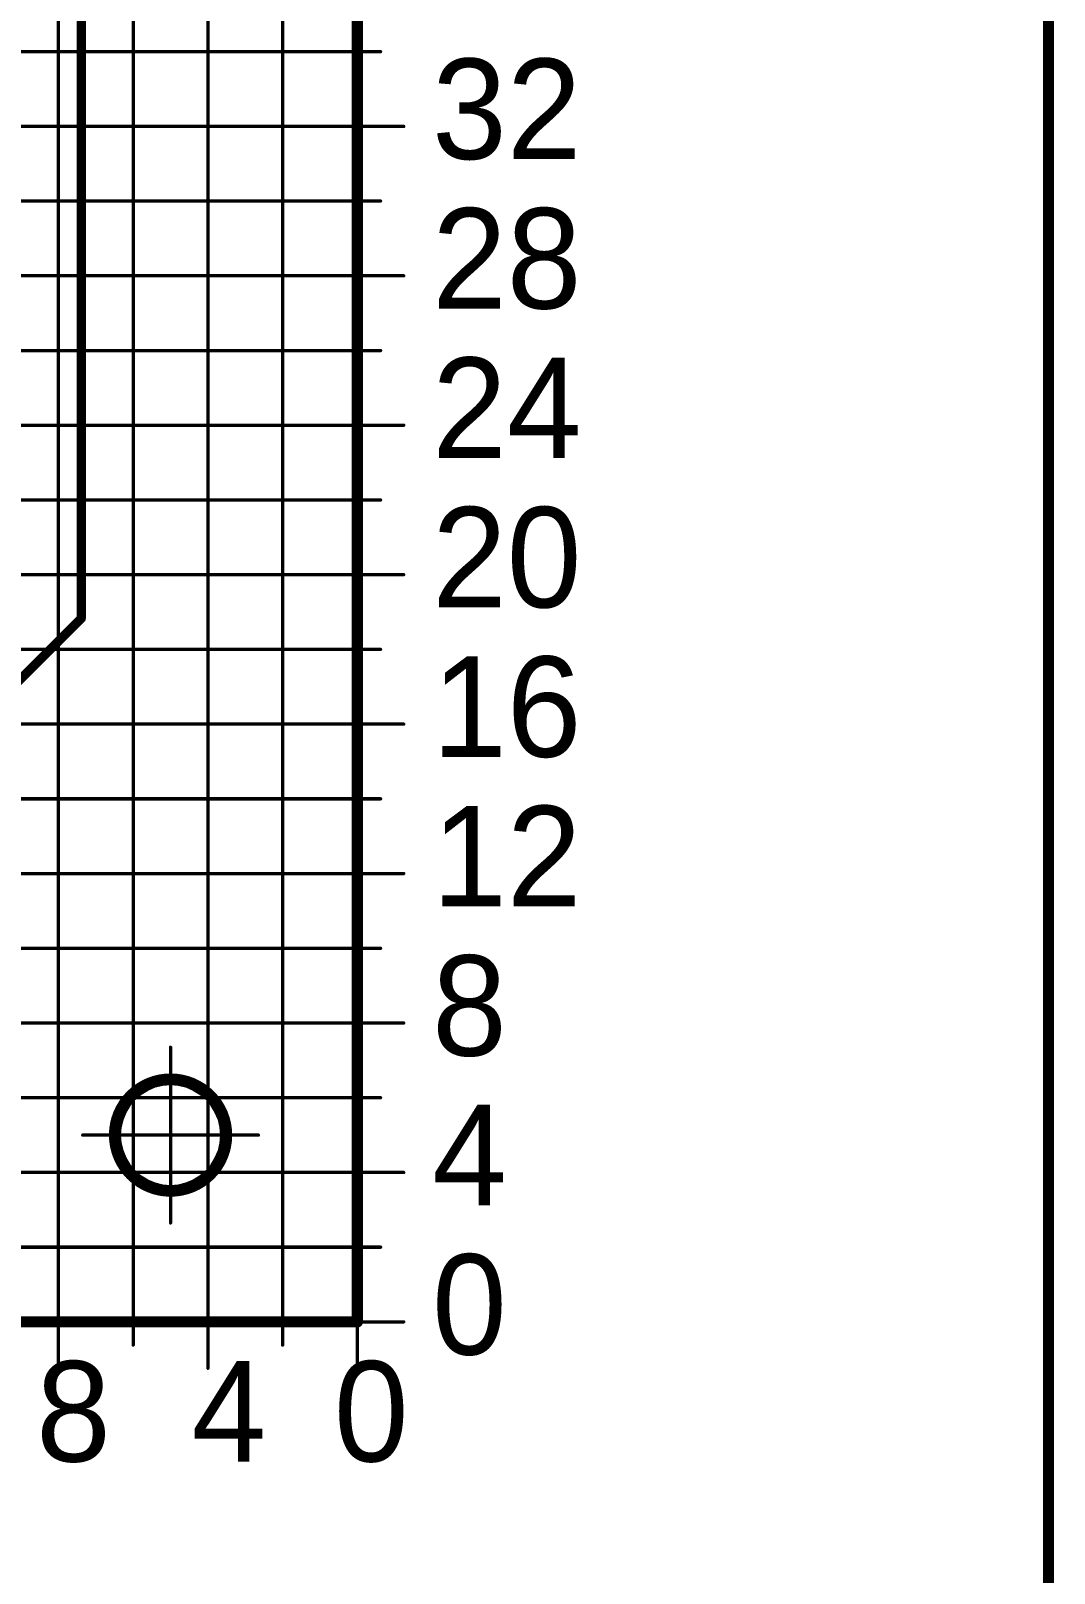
# Model space of a CAD drawing. Header units: millimetres. Extents: x 0 to 841, y 0 to 2540.
# Drawn here: x 781.5 to 836.3, y 2237.5 to 2320.1 of the extents above; entities that cross this region are included whole.
import ezdxf

# ---------------------------------------------------------------- set-up
doc = ezdxf.new("R2010")
doc.units = ezdxf.units.MM
for name, color, linetype in [('Mechanical11', 56, 'Continuous'), ('Mechanical12', 56, 'Continuous'), ('Mechanical13', 56, 'Continuous'), ('Mechanical7', 56, 'Continuous'), ('Mechanical9', 56, 'Continuous')]:
    doc.layers.add(name, color=color, linetype=linetype)

# ---------------------------------------------------------------- blocks, each defined once
blk = doc.blocks.new('BOASVIEW______B______L_____2__2_32_1_B_3')
at = {"layer": 'Mechanical11'}
for p, q in [((-310, -10), (-310, -12.708)), ((-307.292, -10), (-310, -10)), ((-307.424, -10.837), (-307.325, -10.424)), ((-307.325, -10.424), (-307.292, -10)), ((-307.809, -11.592), (-307.587, -11.23)), ((-307.587, -11.23), (-307.424, -10.837)), ((-308.77, -12.413), (-308.408, -12.191)), ((-308.408, -12.191), (-308.085, -11.915)), ((-308.085, -11.915), (-307.809, -11.592)), ((-310, -12.708), (-309.576, -12.675)), ((-309.576, -12.675), (-309.163, -12.576)), ((-309.163, -12.576), (-308.77, -12.413))]:
    blk.add_line(p, q, dxfattribs=at)
at = {"layer": 'Mechanical12'}
for p, q in [((-310.837, -7.424), (-311.23, -7.587)), ((-310.424, -7.325), (-310.837, -7.424)), ((-310, -7.292), (-310.424, -7.325)), ((-310, -7.292), (-310, -10)), ((-309.576, -7.325), (-310, -7.292)), ((-310, -10), (-310, -7.292)), ((-309.163, -7.424), (-309.576, -7.325)), ((-308.77, -7.587), (-309.163, -7.424)), ((-311.915, -8.085), (-312.191, -8.408)), ((-311.592, -7.809), (-311.915, -8.085)), ((-311.23, -7.587), (-311.592, -7.809)), ((-308.408, -7.809), (-308.77, -7.587)), ((-308.085, -8.085), (-308.408, -7.809)), ((-307.809, -8.408), (-308.085, -8.085)), ((-312.413, -8.77), (-312.576, -9.163)), ((-312.191, -8.408), (-312.413, -8.77)), ((-307.587, -8.77), (-307.809, -8.408)), ((-307.424, -9.163), (-307.587, -8.77)), ((-312.675, -9.576), (-312.708, -10)), ((-312.576, -9.163), (-312.675, -9.576)), ((-307.325, -9.576), (-307.424, -9.163)), ((-307.292, -10), (-307.325, -9.576)), ((-312.708, -10), (-310, -10)), ((-310, -10), (-312.708, -10)), ((-312.708, -10), (-312.675, -10.424)), ((-312.675, -10.424), (-312.576, -10.837)), ((-310, -10), (-307.292, -10)), ((-310, -12.708), (-310, -10)), ((-312.576, -10.837), (-312.413, -11.23)), ((-312.413, -11.23), (-312.191, -11.592)), ((-312.191, -11.592), (-311.915, -11.915)), ((-311.915, -11.915), (-311.592, -12.191)), ((-311.592, -12.191), (-311.23, -12.413)), ((-311.23, -12.413), (-310.837, -12.576)), ((-310.837, -12.576), (-310.424, -12.675)), ((-310.424, -12.675), (-310, -12.708))]:
    blk.add_line(p, q, dxfattribs=at)
for points, const_width in [([(-320, 0), (-320, -210)], 0.6), ([(0, 0), (-320, 0)], 0.6), ([(-320, 0), (-320, -210)], 0.6), ([(0, 0), (-320, 0)], 0.6), ([(-298, -30.44), (-305.215, -37.655)], 0.5), ([(-305.215, -37.655), (-305.215, -103.705)], 0.5)]:
    blk.add_lwpolyline(points, dxfattribs=dict(at, const_width=const_width))
for points, const_width in [([(-320.15, 0, 1), (-319.85, 0, 1)], 0.3), ([(-320.15, 0, 1), (-319.85, 0, 1)], 0.3), ([(-320.15, 0, 1), (-319.85, 0, 1)], 0.3), ([(-320.15, 0, 1), (-319.85, 0, 1)], 0.3), ([(-307, -10, 1), (-313, -10, 1)], 0.6), ([(-313.15, -10, 1), (-312.85, -10, 1)], 0.3), ([(-307.15, -10, 1), (-306.85, -10, 1)], 0.3), ([(-305.34, -37.655, 1), (-305.09, -37.655, 1)], 0.25), ([(-305.34, -37.655, 1), (-305.09, -37.655, 1)], 0.25)]:
    blk.add_lwpolyline(points, format="xyb", close=True, dxfattribs=dict(at, const_width=const_width))
at = {"layer": 'Mechanical7', "const_width": 0.18}
for points in [[(-310, -5.3), (-310, -14.7)], [(-305.3, -10), (-314.7, -10)]]:
    blk.add_lwpolyline(points, dxfattribs=at)
at = {"layer": 'Mechanical7', "const_width": 0.09}
for points in [[(-310.045, -5.3, 1), (-309.955, -5.3, 1)], [(-314.745, -10, 1), (-314.655, -10, 1)], [(-305.345, -10, 1), (-305.255, -10, 1)], [(-310.045, -14.7, 1), (-309.955, -14.7, 1)]]:
    blk.add_lwpolyline(points, format="xyb", close=True, dxfattribs=at)
at = {"layer": 'Mechanical9', "const_width": 0.18}
for points in [[(-320, 2.48), (-320, 0)], [(-312, 2.48), (-312, 0)], [(-304, 2.48), (-304, 0)], [(-320, 1.24), (-320, 0)], [(-316, 1.24), (-316, 0)], [(-312, 1.24), (-312, 0)], [(-308, 1.24), (-308, 0)], [(-304, 1.24), (-304, 0)], [(-320, 0), (-322.48, 0)], [(-320, 0), (-321.24, 0)], [(-320, 0), (-320, -210)], [(0, 0), (-320, 0)], [(-316, 0), (-316, -210)], [(-312, 0), (-312, -210)], [(-308, 0), (-308, -210)], [(-304, 0), (-304, -210)], [(-320, -4), (-321.24, -4)], [(0, -4), (-320, -4)], [(-320, -8), (-322.48, -8)], [(-320, -8), (-321.24, -8)], [(0, -8), (-320, -8)], [(-320, -12), (-321.24, -12)], [(0, -12), (-320, -12)], [(-320, -16), (-322.48, -16)], [(-320, -16), (-321.24, -16)], [(0, -16), (-320, -16)], [(-320, -20), (-321.24, -20)], [(0, -20), (-320, -20)], [(-320, -24), (-322.48, -24)], [(-320, -24), (-321.24, -24)], [(0, -24), (-320, -24)], [(-320, -28), (-321.24, -28)], [(0, -28), (-320, -28)], [(-320, -32), (-322.48, -32)], [(-320, -32), (-321.24, -32)], [(0, -32), (-320, -32)], [(-320, -36), (-321.24, -36)], [(0, -36), (-320, -36)], [(-320, -40), (-322.48, -40)], [(-320, -40), (-321.24, -40)], [(0, -40), (-320, -40)], [(-320, -44), (-321.24, -44)], [(0, -44), (-320, -44)], [(-320, -48), (-322.48, -48)], [(-320, -48), (-321.24, -48)], [(0, -48), (-320, -48)], [(-320, -52), (-321.24, -52)], [(0, -52), (-320, -52)], [(-320, -56), (-322.48, -56)], [(-320, -56), (-321.24, -56)], [(0, -56), (-320, -56)], [(-320, -60), (-321.24, -60)], [(0, -60), (-320, -60)], [(-320, -64), (-322.48, -64)], [(-320, -64), (-321.24, -64)], [(0, -64), (-320, -64)], [(-320, -68), (-321.24, -68)], [(0, -68), (-320, -68)]]:
    blk.add_lwpolyline(points, dxfattribs=at)
at = {"layer": 'Mechanical9', "const_width": 0.09}
for points in [[(-320.045, 2.48, 1), (-319.955, 2.48, 1)], [(-312.045, 2.48, 1), (-311.955, 2.48, 1)], [(-304.045, 2.48, 1), (-303.955, 2.48, 1)], [(-320.045, 1.24, 1), (-319.955, 1.24, 1)], [(-316.045, 1.24, 1), (-315.955, 1.24, 1)], [(-312.045, 1.24, 1), (-311.955, 1.24, 1)], [(-308.045, 1.24, 1), (-307.955, 1.24, 1)], [(-304.045, 1.24, 1), (-303.955, 1.24, 1)], [(-322.525, 0, 1), (-322.435, 0, 1)], [(-321.285, 0, 1), (-321.195, 0, 1)], [(-320.045, 0, 1), (-319.955, 0, 1)], [(-320.045, 0, 1), (-319.955, 0, 1)], [(-320.045, 0, 1), (-319.955, 0, 1)], [(-320.045, 0, 1), (-319.955, 0, 1)], [(-320.045, 0, 1), (-319.955, 0, 1)], [(-320.045, 0, 1), (-319.955, 0, 1)], [(-316.045, 0, 1), (-315.955, 0, 1)], [(-316.045, 0, 1), (-315.955, 0, 1)], [(-312.045, 0, 1), (-311.955, 0, 1)], [(-312.045, 0, 1), (-311.955, 0, 1)], [(-312.045, 0, 1), (-311.955, 0, 1)], [(-308.045, 0, 1), (-307.955, 0, 1)], [(-308.045, 0, 1), (-307.955, 0, 1)], [(-304.045, 0, 1), (-303.955, 0, 1)], [(-304.045, 0, 1), (-303.955, 0, 1)], [(-304.045, 0, 1), (-303.955, 0, 1)], [(-321.285, -4, 1), (-321.195, -4, 1)], [(-320.045, -4, 1), (-319.955, -4, 1)], [(-320.045, -4, 1), (-319.955, -4, 1)], [(-322.525, -8, 1), (-322.435, -8, 1)], [(-321.285, -8, 1), (-321.195, -8, 1)], [(-320.045, -8, 1), (-319.955, -8, 1)], [(-320.045, -8, 1), (-319.955, -8, 1)], [(-320.045, -8, 1), (-319.955, -8, 1)], [(-321.285, -12, 1), (-321.195, -12, 1)], [(-320.045, -12, 1), (-319.955, -12, 1)], [(-320.045, -12, 1), (-319.955, -12, 1)], [(-322.525, -16, 1), (-322.435, -16, 1)], [(-321.285, -16, 1), (-321.195, -16, 1)], [(-320.045, -16, 1), (-319.955, -16, 1)], [(-320.045, -16, 1), (-319.955, -16, 1)], [(-320.045, -16, 1), (-319.955, -16, 1)], [(-321.285, -20, 1), (-321.195, -20, 1)], [(-320.045, -20, 1), (-319.955, -20, 1)], [(-320.045, -20, 1), (-319.955, -20, 1)], [(-322.525, -24, 1), (-322.435, -24, 1)], [(-321.285, -24, 1), (-321.195, -24, 1)], [(-320.045, -24, 1), (-319.955, -24, 1)], [(-320.045, -24, 1), (-319.955, -24, 1)], [(-320.045, -24, 1), (-319.955, -24, 1)], [(-321.285, -28, 1), (-321.195, -28, 1)], [(-320.045, -28, 1), (-319.955, -28, 1)], [(-320.045, -28, 1), (-319.955, -28, 1)], [(-322.525, -32, 1), (-322.435, -32, 1)], [(-321.285, -32, 1), (-321.195, -32, 1)], [(-320.045, -32, 1), (-319.955, -32, 1)], [(-320.045, -32, 1), (-319.955, -32, 1)], [(-320.045, -32, 1), (-319.955, -32, 1)], [(-321.285, -36, 1), (-321.195, -36, 1)], [(-320.045, -36, 1), (-319.955, -36, 1)], [(-320.045, -36, 1), (-319.955, -36, 1)], [(-322.525, -40, 1), (-322.435, -40, 1)], [(-321.285, -40, 1), (-321.195, -40, 1)], [(-320.045, -40, 1), (-319.955, -40, 1)], [(-320.045, -40, 1), (-319.955, -40, 1)], [(-320.045, -40, 1), (-319.955, -40, 1)], [(-321.285, -44, 1), (-321.195, -44, 1)], [(-320.045, -44, 1), (-319.955, -44, 1)], [(-320.045, -44, 1), (-319.955, -44, 1)], [(-322.525, -48, 1), (-322.435, -48, 1)], [(-321.285, -48, 1), (-321.195, -48, 1)], [(-320.045, -48, 1), (-319.955, -48, 1)], [(-320.045, -48, 1), (-319.955, -48, 1)], [(-320.045, -48, 1), (-319.955, -48, 1)], [(-321.285, -52, 1), (-321.195, -52, 1)], [(-320.045, -52, 1), (-319.955, -52, 1)], [(-320.045, -52, 1), (-319.955, -52, 1)], [(-322.525, -56, 1), (-322.435, -56, 1)], [(-321.285, -56, 1), (-321.195, -56, 1)], [(-320.045, -56, 1), (-319.955, -56, 1)], [(-320.045, -56, 1), (-319.955, -56, 1)], [(-320.045, -56, 1), (-319.955, -56, 1)], [(-321.285, -60, 1), (-321.195, -60, 1)], [(-320.045, -60, 1), (-319.955, -60, 1)], [(-320.045, -60, 1), (-319.955, -60, 1)], [(-322.525, -64, 1), (-322.435, -64, 1)], [(-321.285, -64, 1), (-321.195, -64, 1)], [(-320.045, -64, 1), (-319.955, -64, 1)], [(-320.045, -64, 1), (-319.955, -64, 1)], [(-320.045, -64, 1), (-319.955, -64, 1)], [(-321.285, -68, 1), (-321.195, -68, 1)], [(-320.045, -68, 1), (-319.955, -68, 1)], [(-320.045, -68, 1), (-319.955, -68, 1)]]:
    blk.add_lwpolyline(points, format="xyb", close=True, dxfattribs=at)
at = {"layer": 'Mechanical7'}
for s, height, p in [('0', 5.376, (-318.744, 7.475)), ('4', 5.376, (-311.117, 7.475)), ('8', 5.376, (-302.803, 7.475)), ('0', 5.376, (-324, 1.752)), ('4', 5.376, (-324, -6.248)), ('8', 5.376, (-324, -14.248)), ('12', 5.3763, (-324, -22.248)), ('16', 5.3763, (-324, -30.248)), ('20', 5.3763, (-324, -38.248)), ('24', 5.3763, (-324, -46.248)), ('28', 5.3763, (-324, -54.248)), ('32', 5.3763, (-324, -62.248))]:
    blk.add_text(s, height=height, rotation=180, dxfattribs=at).set_placement(p)

msp = doc.modelspace()

# ---------------------------------------------------------------- linework, layer by layer
at = {"layer": 'Mechanical13', "const_width": 0.6}
msp.add_lwpolyline([(836, 1951), (836, 2535)], dxfattribs=at)

# ---------------------------------------------------------------- block references
at = {"rotation": 180}
msp.add_blockref('BOASVIEW______B______L_____2__2_32_1_B_3', (479, 2251), dxfattribs=at)

doc.saveas('drawing.dxf')
